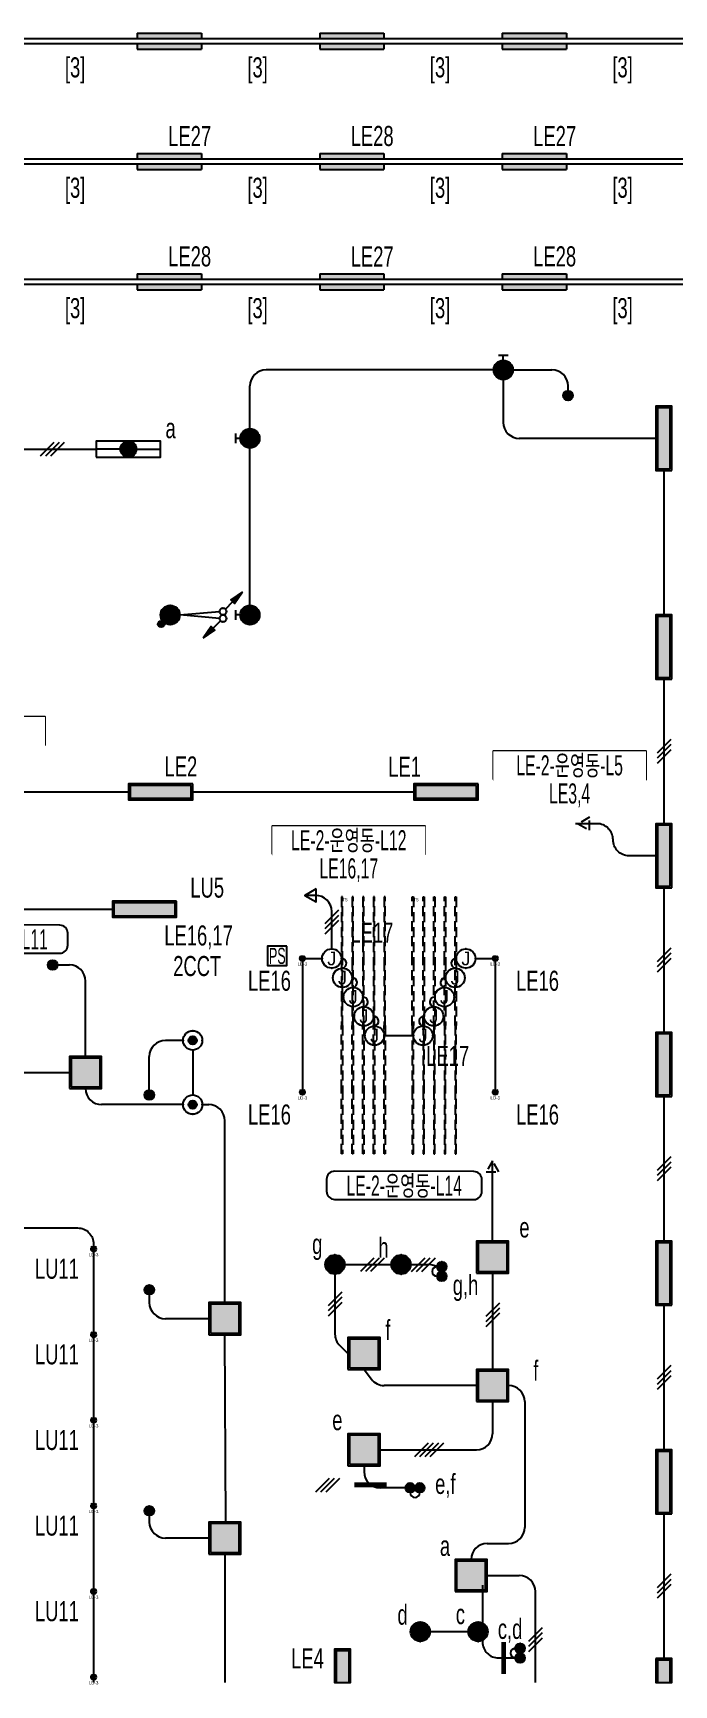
# Model space of a CAD drawing. Header units: millimetres. Extents: x 86947 to 500447, y -530175 to 1059536.
# Drawn here: x 323969 to 335938, y -170695 to -139825 of the extents above; entities that cross this region are included whole.
import ezdxf
from ezdxf.enums import TextEntityAlignment as Align
from ezdxf.xclip import XClip

# ---------------------------------------------------------------- set-up
doc = ezdxf.new("R2010")
doc.units = ezdxf.units.MM
doc.header["$LTSCALE"] = 150
doc.header["$XCLIPFRAME"] = 2
doc.set_wipeout_variables(frame=1)
doc.linetypes.add('D1', pattern=[3, 1, -1, 1])
doc.linetypes.add('DASHED2', pattern=[0.375, 0.25, -0.125])
for name, color, linetype in [('------01 Distribution Panel', 3, 'Continuous'), ('------03 Lighting Fixture', 3, 'Continuous'), ('------04 Lighting Switch', 2, 'Continuous'), ('------04 Number of Strands (가닥수)', 1, 'Continuous'), ('-----20 General Symbol', 3, 'Continuous'), ('-----21 Embeded Wire in Ceiling or Wall', 4, 'Continuous'), ('-----23 Concealed or Exposed Wire', 4, 'D1'), ('-----28 Race Way', 1, 'Continuous'), ('e', 1, 'Continuous'), ('I-C-LIGHT', 10, 'Continuous')]:
    doc.layers.add(name, color=color, linetype=linetype)
doc.styles.add('ELEC', font='')
doc.styles.get('ELEC').set_extended_font_data('Dotum')

# ---------------------------------------------------------------- blocks, each defined once
blk = doc.blocks.new('*U12')
h = blk.add_hatch(color=256)
edge = h.paths.add_edge_path()
edge.add_arc((0, -75), 75, 0, 360)
blk.add_circle((0, -75), 75)
blk = doc.blocks.new('*U13')
h = blk.add_hatch(color=256)
edge = h.paths.add_edge_path()
edge.add_arc((-75, -75), 75, 0, 360)
h = blk.add_hatch(color=256)
edge = h.paths.add_edge_path()
edge.add_arc((75, -75), 75, 0, 360)
for centre in [(-75, -75), (75, -75)]:
    blk.add_circle(centre, 75)
blk.add_arc((0, 0), 75, 0, 180)
blk.add_point((150, -75))
blk = doc.blocks.new('E17')
h = blk.add_hatch(color=256)
h.paths.add_polyline_path([(600, 100), (-600, 100), (-600, 0), (600, 0)])
h.paths.add_polyline_path([(600, -100), (-600, -100), (-600, -200), (600, -200)])
for p, q in [((-600, 100), (600, 100)), ((-600, 100), (-600, 0)), ((600, 100), (600, 0)), ((600, 100), (600, 0)), ((-600, -100), (-600, -200)), ((-600, -200), (600, -200)), ((600, -100), (600, -200))]:
    blk.add_line(p, q)
blk = doc.blocks.new('E16')
at = {"linetype": 'Continuous'}
h = blk.add_hatch(color=256, dxfattribs=at)
h.dxf.hatch_style = 1
h.paths.add_polyline_path([(570, -120), (570, 120), (-570, 120), (-570, -120)])
blk.add_lwpolyline([(600, 150), (-600, 150), (-600, -150), (600, -150)], close=True, dxfattribs=at)
at = {"color": 1, "linetype": 'Continuous'}
blk.add_lwpolyline([(570, 120), (-570, 120), (-570, -120), (570, -120)], close=True, dxfattribs=at)
blk = doc.blocks.new('D14')
at = {"linetype": 'Continuous'}
for p, q in [((-150, 0), (-600, 0)), ((150, 0), (600, 0))]:
    blk.add_line(p, q, dxfattribs=at)
blk.add_lwpolyline([(600, 150), (-600, 150), (-600, -150), (600, -150)], close=True, dxfattribs=at)
blk.add_circle((0, 0), 150, dxfattribs=at)
for p in [(-150, 0), (0, 150), (150, 0), (0, -150)]:
    blk.add_point(p)
blk = doc.blocks.new('E14')
blk.add_hatch(color=256).paths.add_polyline_path([(-150, 0, 1), (150, 0, 1)])
blk.add_blockref('D14', (0, 0))
blk = doc.blocks.new('D01')
at = {"linetype": 'Continuous'}
blk.add_circle((0, 0), 150, dxfattribs=at)
for p in [(-150, 0), (0, 150), (150, 0), (0, -150)]:
    blk.add_point(p)
blk = doc.blocks.new('E05')
blk.add_hatch(color=256).paths.add_polyline_path([(106, 106), (106, 106, 0.668179), (-150, 0, 1), (150, 0, 0.198912)])
h = blk.add_hatch(color=256)
edge = h.paths.add_edge_path()
edge.add_arc((141, 141), 50, 0, 360)
blk.add_circle((141, 141), 50)
blk.add_blockref('D01', (0, 0))
blk = doc.blocks.new('D06')
for p, q in [((-75, 0), (0, 0)), ((0, -75), (0, 75))]:
    blk.add_line(p, q)
at = {"linetype": 'Continuous'}
blk.add_circle((-225, 0), 150, dxfattribs=at)
for p in [(-375, 0), (-225, 150), (-75, 0), (-225, -150)]:
    blk.add_point(p)
blk = doc.blocks.new('E06')
blk.add_hatch(color=256).paths.add_polyline_path([(-75, 0, 1), (-375, 0, 1)])
blk.add_blockref('D06', (0, 0))
blk = doc.blocks.new('E21')
h = blk.add_hatch(color=256)
h.dxf.hatch_style = 1
h.paths.add_polyline_path([(-270, 270), (-270, -270), (270, -270), (270, 270)])
blk.add_lwpolyline([(-300, -300), (300, -300), (300, 300), (-300, 300)], close=True)
at = {"color": 1, "linetype": 'Continuous'}
blk.add_lwpolyline([(-270, -270), (270, -270), (270, 270), (-270, 270)], close=True, dxfattribs=at)
blk = doc.blocks.new('D02')
at = {"linetype": 'Continuous'}
for radius in [150, 64.3]:
    blk.add_circle((0, 0), radius, dxfattribs=at)
for p in [(-150, 0), (0, 150), (150, 0), (0, -150)]:
    blk.add_point(p)
blk = doc.blocks.new('G07-1')
blk.add_hatch(color=256).paths.add_polyline_path([(64, 0, 1), (-64, 0, 1)])
blk.add_blockref('D02', (0, 0))
blk = doc.blocks.new('O01')
blk.add_hatch(color=256).paths.add_polyline_path([(-149, -218), (-218, -149), (-368, -368)])
blk.add_line((-46, -46), (-184, -184))
blk.add_lwpolyline([(-368, -368), (-149, -218), (-218, -149), (-368, -368)])
blk.add_circle((0, 0), 65)
for p in [(-65, 0), (-65, 0), (0, 65), (0, 65), (65, 0), (65, 0), (0, -65), (0, -65)]:
    blk.add_point(p)
blk = doc.blocks.new('*U15')
blk.add_lwpolyline([(150, 0), (-150, 0), (-150, -300), (150, -300)], close=True)
at = {"style": 'ELEC', "width": 0.6}
blk.add_text('PS', height=250, dxfattribs=at).set_placement((0, -150), align=Align.MIDDLE)
blk = doc.blocks.new('O04')
blk.add_circle((0, 0), 150)
for p in [(-150, 0), (0, 150), (150, 0), (0, -150)]:
    blk.add_point(p)
at = {"style": 'ELEC'}
blk.add_text('J', height=214, dxfattribs=at).set_placement((0, 0), align=Align.MIDDLE)
blk = doc.blocks.new('O07')
blk.add_lwpolyline([(0, -100), (173, 0), (0, 100)], close=True)
blk = doc.blocks.new('*U44')
at = {"color": 0}
for p, q in [((-186, -106), (26, 106)), ((-106, -106), (106, 106)), ((-26, -106), (186, 106))]:
    blk.add_line(p, q, dxfattribs=at)
blk = doc.blocks.new('*U47')
at = {"color": 0}
for p, q in [((-226, -106), (-14, 106)), ((-146, -106), (66, 106)), ((-66, -106), (146, 106)), ((14, -106), (226, 106))]:
    blk.add_line(p, q, dxfattribs=at)
blk = doc.blocks.new('직부등')
at = {"layer": '------03 Lighting Fixture'}
blk.add_hatch(color=256, dxfattribs=at).paths.add_polyline_path([(150, 0, 1), (-150, 0, 1)])
at = {"layer": '------03 Lighting Fixture', "color": 2}
blk.add_blockref('D01', (0, 0), dxfattribs=at)
blk = doc.blocks.new('LD-3')
at = {"layer": 'I-C-LIGHT', "color": 1}
for p, q in [((851536, 286856), (851443, 286950)), ((851536, 286950), (851443, 286856))]:
    blk.add_line(p, q, dxfattribs=at)
at = {"layer": 'I-C-LIGHT', "color": 5}
for radius in [46.2, 21.1, 15.8]:
    blk.add_circle((851490, 286903), radius, dxfattribs=at)
at = {"layer": 'I-C-LIGHT', "color": 251}
blk.add_circle((851490, 286903), 15, dxfattribs=at)
at = {"layer": 'I-C-LIGHT', "color": 9, "insert": (851490, 286799), "char_height": 60, "width": 195.11, "attachment_point": 5, "style": 'ELEC'}
blk.add_mtext('LD-3', dxfattribs=at)

msp = doc.modelspace()

# ---------------------------------------------------------------- linework, layer by layer
at = {"layer": '------01 Distribution Panel', "color": 1, "elevation": 0}
for points in [[(321339, -153129), (324193, -153129), (324193, -152604), (321339, -152604)], [(332562, -153773), (335417, -153773), (335417, -153248), (332562, -153248)], [(328437, -155172), (331292, -155172), (331292, -154647), (328437, -154647)]]:
    msp.add_lwpolyline(points, close=True, dxfattribs=at)
at = {"layer": '-----21 Embeded Wire in Ceiling or Wall'}
for p, q in [((332570, -146120), (328320, -146120)), ((332750, -146300), (332750, -147100)), ((332930, -146120), (333660, -146120)), ((328020, -147220), (328020, -146420)), ((333960, -146510), (333960, -146420)), ((335600, -147400), (333050, -147400)), ((328020, -150520), (328020, -147580)), ((329247, -155940), (329047, -155940)), ((329547, -156940), (329547, -156240)), ((324425, -157240), (324650, -157240)), ((324950, -158950), (324950, -157540)), ((326770, -158650), (326440, -158650)), ((326140, -159580), (326140, -158950)), ((326950, -158830), (326950, -159670)), ((326770, -159850), (325250, -159850)), ((327130, -159850), (327250, -159850)), ((327550, -163550), (327550, -160150)), ((329795, -162838), (330662, -162838)), ((331022, -162838), (331352, -162838)), ((331513, -162878), (331454, -162856)), ((329607, -163018), (329607, -164137)), ((326140, -163400), (326140, -163550)), ((327250, -163850), (326440, -163850)), ((327568, -167652), (327550, -164150)), ((329850, -164500), (329698, -164353)), ((330150, -164800), (330287, -164981)), ((332250, -165100), (330526, -165100)), ((332550, -165400), (332550, -166000)), ((333150, -165400), (333150, -167750)), ((330450, -166300), (332250, -166300)), ((330150, -166600), (330150, -166710)), ((330922, -167010), (330450, -167010)), ((326140, -167530), (326140, -167650)), ((327250, -167950), (326440, -167950)), ((332450, -168050), (332850, -168050)), ((327550, -168250), (327550, -170650)), ((332450, -168650), (333050, -168650)), ((333350, -170650), (333350, -168950))]:
    msp.add_line(p, q, dxfattribs=at)
at = {"layer": '-----21 Embeded Wire in Ceiling or Wall', "elevation": 0}
for points in [[(323350, -147600), (325150, -147600)], [(335750, -148000), (335750, -150700)], [(327450, -150765), (326710, -150700), (327450, -150635)], [(335750, -151900), (335750, -154600)], [(321617, -154005), (325750, -154005)], [(326950, -154005), (331083, -154005)], [(335750, -155800), (335750, -158500)], [(322850, -156200), (325450, -156200)], [(329046, -157120), (329367, -157120)], [(332232, -157120), (332554, -157120)], [(329000, -157166), (329000, -159574)], [(332600, -157166), (332600, -159574)], [(330527, -158560), (331072, -158560)], [(323450, -159250), (324650, -159250)], [(335750, -159700), (335750, -162400)], [(332550, -162400), (332550, -160900)], [(325100, -162596), (325100, -164104)], [(332550, -163000), (332550, -164800)], [(335750, -163600), (335750, -166300)], [(325100, -164196), (325100, -165704)], [(325100, -165796), (325100, -167304)], [(325100, -167396), (325100, -168904)], [(335750, -167500), (335750, -170200)], [(325100, -168996), (325100, -170504)], [(332100, -169700), (331305, -169700)], [(325100, -170596), (325100, -170650)]]:
    msp.add_lwpolyline(points, dxfattribs=at)
for points in [[(335600, -155200), (335100, -155200, -0.414214), (334800, -154900, 0.414214), (334500, -154600), (334100, -154600)], [(329747, -157300, 0.932197), (329727, -157120)], [(331872, -157120, 0.932197), (331852, -157300)], [(329947, -157660, 0.932197), (329927, -157480)], [(331672, -157480, 0.932197), (331652, -157660)], [(330147, -158020, 0.932197), (330127, -157840)], [(331472, -157840, 0.932197), (331452, -158020)], [(330347, -158380, 0.932197), (330327, -158200)], [(331272, -158200, 0.932197), (331252, -158380)], [(323720, -162155), (324800, -162155, -0.414214), (325100, -162455), (325100, -162504)], [(332362, -168827), (332362, -169890, 0.414214), (332662, -170190), (332975, -170190)]]:
    msp.add_lwpolyline(points, format="xyb", dxfattribs=at)
at = {"layer": '-----21 Embeded Wire in Ceiling or Wall'}
for centre, start, end in [((328320, -146420), 90, 180), ((333660, -146420), 0, 90), ((333050, -147100), 180, 270), ((329247, -156240), 0, 90), ((324650, -157540), 0, 90), ((326440, -158950), 90, 180), ((325250, -159550), 180, 270), ((327250, -160150), 0, 90), ((331352, -163138), 70.1039, 90), ((326440, -163550), 180, 270), ((329907, -164137), 180, 225.8333), ((330526, -164800), 217.1292, 270), ((332850, -165400), 0, 90), ((332250, -166000), 270, 0), ((330450, -166710), 180, 270), ((326440, -167650), 180, 270), ((332850, -167750), 270, 0), ((332450, -168350), 90, 180), ((333050, -168950), 0, 90)]:
    msp.add_arc(centre, 300, start, end, dxfattribs=at)
at = {"layer": '-----28 Race Way', "elevation": 0}
for points in [[(341046, -139925), (341046, -140025), (277904, -140025), (277904, -139925)], [(341046, -142175), (341046, -142275), (277904, -142275), (277904, -142175)], [(341046, -144425), (341046, -144525), (277904, -144525), (277904, -144425)]]:
    msp.add_lwpolyline(points, close=True, dxfattribs=at)
at = {"color": 1, "linetype": 'Continuous', "elevation": 0}
for points in [[(321718, -156867, 0.414214), (321868, -157017), (324468, -157022, 0.414214), (324618, -156872), (324618, -156647, 0.414214), (324468, -156497), (321868, -156492, 0.414214), (321718, -156642)], [(329450, -161470, 0.414214), (329600, -161620), (332200, -161625, 0.414214), (332350, -161475), (332350, -161250, 0.414214), (332200, -161100), (329600, -161095, 0.414214), (329450, -161245)]]:
    msp.add_lwpolyline(points, format="xyb", close=True, dxfattribs=at)
at = {"layer": 'e', "elevation": 0}
for points in [[(328972, -166956, 0, 0, 0), (329972, -166956, 90, 90, 0), (330572, -166956, 0, 0, 0)], [(332759, -170650, 0, 0, 0), (332759, -170490, 90, 90, 0), (332759, -169890, 0, 0, 0)]]:
    msp.add_lwpolyline(points, format="xyseb", dxfattribs=at)
at = {"layer": 'I-C-LIGHT', "linetype": 'DASHED2', "ltscale": 5, "elevation": 0}
for points in [[(329747, -157170), (329747, -155970), (329727, -155970), (329727, -157170)], [(329947, -157170), (329947, -155970), (329927, -155970), (329927, -157170)], [(330147, -157170), (330147, -155970), (330127, -155970), (330127, -157170)], [(330347, -157170), (330347, -155970), (330327, -155970), (330327, -157170)], [(330547, -157170), (330547, -155970), (330527, -155970), (330527, -157170)], [(331052, -157170), (331052, -155970), (331072, -155970), (331072, -157170)], [(331252, -157170), (331252, -155970), (331272, -155970), (331272, -157170)], [(331452, -157170), (331452, -155970), (331472, -155970), (331472, -157170)], [(331652, -157170), (331652, -155970), (331672, -155970), (331672, -157170)], [(331852, -157170), (331852, -155970), (331872, -155970), (331872, -157170)], [(329747, -158370), (329747, -157170), (329727, -157170), (329727, -158370)], [(329947, -158370), (329947, -157170), (329927, -157170), (329927, -158370)], [(330147, -158370), (330147, -157170), (330127, -157170), (330127, -158370)], [(330347, -158370), (330347, -157170), (330327, -157170), (330327, -158370)], [(330547, -158370), (330547, -157170), (330527, -157170), (330527, -158370)], [(331052, -158370), (331052, -157170), (331072, -157170), (331072, -158370)], [(331252, -158370), (331252, -157170), (331272, -157170), (331272, -158370)], [(331452, -158370), (331452, -157170), (331472, -157170), (331472, -158370)], [(331652, -158370), (331652, -157170), (331672, -157170), (331672, -158370)], [(331852, -158370), (331852, -157170), (331872, -157170), (331872, -158370)], [(329747, -158370), (329747, -159570), (329727, -159570), (329727, -158370)], [(329947, -158370), (329947, -159570), (329927, -159570), (329927, -158370)], [(330147, -158370), (330147, -159570), (330127, -159570), (330127, -158370)], [(330347, -158370), (330347, -159570), (330327, -159570), (330327, -158370)], [(330547, -158370), (330547, -159570), (330527, -159570), (330527, -158370)], [(331052, -158370), (331052, -159570), (331072, -159570), (331072, -158370)], [(331252, -158370), (331252, -159570), (331272, -159570), (331272, -158370)], [(331452, -158370), (331452, -159570), (331472, -159570), (331472, -158370)], [(331652, -158370), (331652, -159570), (331672, -159570), (331672, -158370)], [(331852, -158370), (331852, -159570), (331872, -159570), (331872, -158370)], [(329747, -159570), (329747, -160770), (329727, -160770), (329727, -159570)], [(329947, -159570), (329947, -160770), (329927, -160770), (329927, -159570)], [(330147, -159570), (330147, -160770), (330127, -160770), (330127, -159570)], [(330347, -159570), (330347, -160770), (330327, -160770), (330327, -159570)], [(330547, -159570), (330547, -160770), (330527, -160770), (330527, -159570)], [(331052, -159570), (331052, -160770), (331072, -160770), (331072, -159570)], [(331252, -159570), (331252, -160770), (331272, -160770), (331272, -159570)], [(331452, -159570), (331452, -160770), (331472, -160770), (331472, -159570)], [(331652, -159570), (331652, -160770), (331672, -160770), (331672, -159570)], [(331852, -159570), (331852, -160770), (331872, -160770), (331872, -159570)]]:
    msp.add_lwpolyline(points, close=True, dxfattribs=at)

# ---------------------------------------------------------------- block references
at = {"layer": '------03 Lighting Fixture', "color": 3}
for p in [(326514, -139925), (329922, -139925), (333330, -139925), (326514, -142175), (329922, -142175), (333330, -142175), (326514, -144425), (329922, -144425), (333330, -144425)]:
    msp.add_blockref('E17', p, dxfattribs=at)
at = {"layer": '------03 Lighting Fixture', "xscale": 1.2, "yscale": 1.2, "zscale": 1.2}
for name, p, rotation in [('E06', (332750, -145850), 89.99999999999993), ('E06', (327750, -147400), 180), ('E05', (326530, -150700), 180), ('E06', (327750, -150700), 180)]:
    msp.add_blockref(name, p, dxfattribs=dict(at, rotation=rotation))
at = {"layer": '------03 Lighting Fixture'}
for name, p, rotation in [('E16', (335750, -147400), 270), ('E14', (325750, -147600), 180), ('E16', (335750, -151300), 270), ('E16', (335750, -155200), 270), ('E16', (335750, -159100), 270), ('E16', (335750, -163000), 270), ('E16', (335750, -166900), 270)]:
    msp.add_blockref(name, p, dxfattribs=dict(at, rotation=rotation))
for name, p in [('E16', (326350, -154005)), ('E16', (331683, -154005)), ('E16', (326050, -156200)), ('E21', (324950, -159250)), ('E21', (332550, -162700)), ('E21', (327550, -163850)), ('E21', (330150, -164500)), ('E21', (332550, -165100)), ('E21', (330150, -166300)), ('E21', (327550, -167950)), ('E21', (332150, -168650))]:
    msp.add_blockref(name, p, dxfattribs=at)
at = {"layer": '------03 Lighting Fixture', "xscale": 1.2, "yscale": 1.2, "zscale": 1.2}
for p in [(326950, -158650), (326950, -159850)]:
    msp.add_blockref('G07-1', p, dxfattribs=at)
at = {"layer": '------03 Lighting Fixture'}
ref = msp.add_blockref('E16', (329750, -170625), dxfattribs=dict(at, rotation=270))
XClip(ref).set_block_clipping_path([(-600, -150), (24.9999999701, 150)])
ref = msp.add_blockref('E16', (335750, -170800), dxfattribs=dict(at, rotation=270))
XClip(ref).set_block_clipping_path([(-600.0000000001, -149.9999999991), (-150.0028910853, 150.0000000009)])
at = {"layer": '------04 Lighting Switch', "xscale": 1.2, "yscale": 1.2, "zscale": 1.2}
for name, p, rotation in [('*U12', (334050, -146600), 270), ('*U12', (326050, -159670), 89.99999999999999), ('*U13', (331513, -162968), 89.99999999999999), ('*U12', (326050, -163310), 89.99999999999999), ('*U13', (331102, -167100), 180), ('*U12', (326050, -167440), 89.99999999999999), ('*U13', (332975, -170100), 89.99999999999999)]:
    msp.add_blockref(name, p, dxfattribs=dict(at, rotation=rotation))
for name, p in [('*U15', (328530, -156890)), ('*U12', (324335, -157150))]:
    msp.add_blockref(name, p, dxfattribs=at)
at = {"layer": '------04 Number of Strands (가닥수)', "xscale": 1.2, "yscale": 1.2, "zscale": 1.2}
for name, p in [('*U44', (324333, -147600)), ('*U44', (330311, -162838)), ('*U44', (331260, -162842)), ('*U47', (331370, -166300)), ('*U44', (329472, -166956))]:
    msp.add_blockref(name, p, dxfattribs=at)
at = {"layer": '------04 Number of Strands (가닥수)', "xscale": -1.2, "yscale": 1.2, "zscale": 1.2, "rotation": 90}
for p in [(335750, -153250), (329547, -156440), (335750, -157150), (335750, -161050), (329607, -163578), (332550, -163781), (335750, -164950), (335750, -168850), (333350, -169850)]:
    msp.add_blockref('*U44', p, dxfattribs=at)
at = {"layer": '-----20 General Symbol', "rotation": 180}
msp.add_blockref('O01', (327515, -150635), dxfattribs=at)
at = {"layer": '-----20 General Symbol'}
msp.add_blockref('O01', (327515, -150765), dxfattribs=at)
at = {"layer": '-----20 General Symbol', "xscale": 1.2, "yscale": 1.2, "zscale": 1.2}
for p in [(329547, -157120), (332052, -157120), (329747, -157480), (331852, -157480), (329947, -157840), (331652, -157840), (330147, -158200), (331452, -158200), (330347, -158560), (331252, -158560)]:
    msp.add_blockref('O04', p, dxfattribs=at)
at = {"layer": '-----21 Embeded Wire in Ceiling or Wall', "xscale": 1.199999999953434, "yscale": 1.199999999953434, "zscale": 1.199999999953434, "rotation": 180}
msp.add_blockref('O07', (329255, -155940), dxfattribs=at)
at = {"layer": '-----23 Concealed or Exposed Wire', "xscale": 1.199999999953434, "yscale": 1.199999999953434, "zscale": 1.199999999953434}
for p, rotation in [((334358, -154600), 180), ((332550, -161108), 89.99999999999999)]:
    msp.add_blockref('O07', p, dxfattribs=dict(at, rotation=rotation))
at = {"xscale": 1.2, "yscale": 1.2, "zscale": 1.2}
for p in [(329607, -162838), (330842, -162838), (331200, -169700), (332280, -169700)]:
    msp.add_blockref('직부등', p, dxfattribs=at)
at = {"layer": 'I-C-LIGHT'}
for p in [(-522490, -444023), (-518890, -444023), (-522490, -446523), (-518890, -446523), (-526390, -449453), (-526390, -451053), (-526390, -452653), (-526390, -454253), (-526390, -455853), (-526390, -457453)]:
    msp.add_blockref('LD-3', p, dxfattribs=at)

# ---------------------------------------------------------------- texts
at = {"layer": '------04 Lighting Switch', "style": 'ELEC', "width": 0.7}
for s, p in [('LE27', (326894, -141748)), ('LE28', (330302, -141748)), ('LE27', (333710, -141748)), ('LE28', (326894, -143998)), ('LE27', (330302, -143998)), ('LE28', (333710, -143998)), ('a', (326538, -147212)), ('LE2', (326730, -153528)), ('LE1', (330908, -153536)), ('LU5', (327221, -155797, 0)), ('LE16,17', (327060, -156721)), ('LE17', (330297, -156637, 0)), ('2CCT', (327035, -157260)), ('LE16', (328384, -157535, 0)), ('LE16', (333390, -157535, 0)), ('LE17', (331712, -158940, 0)), ('LE16', (328384, -160035, 0)), ('LE16', (333390, -160035, 0)), ('e', (333146, -162148)), ('g', (329277, -162512, 0)), ('h', (330512, -162512, 0)), ('LU11', (324414, -162919, 0)), ('g,h', (332046, -163268)), ('f', (330595, -164053)), ('LU11', (324414, -164519, 0)), ('f', (333358, -164811)), ('e', (329652, -165748)), ('LU11', (324414, -166119, 0)), ('e,f', (331669, -166963)), ('LU11', (324414, -167719, 0)), ('a', (331663, -168098)), ('LU11', (324414, -169319, 0)), ('d', (330870, -169374)), ('c', (331950, -169374)), ('c,d', (332878, -169672)), ('LE4', (329094, -170199))]:
    msp.add_text(s, height=375, dxfattribs=at).set_placement(p, align=Align.MIDDLE)
at = {"layer": '-----28 Race Way', "style": 'ELEC', "width": 0.7}
for p in [(324755, -140513), (328162, -140513), (331570, -140513), (334978, -140513), (324755, -142763), (328162, -142763), (331570, -142763), (334978, -142763), (324755, -145013), (328162, -145013), (331570, -145013), (334978, -145013)]:
    msp.add_text('[3]', height=375, dxfattribs=at).set_placement(p, align=Align.MIDDLE)
at = {"linetype": 'Continuous', "style": 'ELEC', "width": 0.6}
for s, p in [('LE-2-운영동-L11', (323168, -156757)), ('LE-2-운영동-L14', (330900, -161360))]:
    msp.add_text(s, height=375, dxfattribs=at).set_placement(p, align=Align.MIDDLE)
at = {"layer": 'I-C-LIGHT', "color": 9, "char_height": 60, "width": 195.11, "attachment_point": 5, "style": 'ELEC'}
for insert in [(329795, -156020, 0), (331120, -156020, 0)]:
    msp.add_mtext('T5', dxfattribs=dict(at, insert=insert))

# ---------------------------------------------------------------- next in the draw order: wipeouts: each hides what was drawn before it
at = {"color": 1}
for points in [[(321339, -153129), (324193, -153129), (324193, -152604), (321339, -152604)], [(332562, -153773), (335417, -153773), (335417, -153248), (332562, -153248)], [(328437, -155172), (331292, -155172), (331292, -154647), (328437, -154647)]]:
    msp.add_wipeout(points, dxfattribs=at)

# ---------------------------------------------------------------- next in the draw order: wipeouts: each hides what was drawn before it
for points in [[(321339, -153654), (324193, -153654), (324193, -153129), (321339, -153129)], [(332562, -154298), (335417, -154298), (335417, -153773), (332562, -153773)], [(328437, -155697), (331292, -155697), (331292, -155172), (328437, -155172)]]:
    msp.add_wipeout(points, dxfattribs=at)

# ---------------------------------------------------------------- next in the draw order: texts
at = {"style": 'ELEC', "width": 0.6}
for s, p in [('LE-2-운영동-L5', (333989, -153510)), ('LE3,4', (333989, -154035)), ('LE-2-운영동-L12', (329865, -154910)), ('LE16,17', (329865, -155435))]:
    msp.add_text(s, height=375, dxfattribs=at).set_placement(p, align=Align.MIDDLE_CENTER)

doc.saveas('drawing.dxf')
